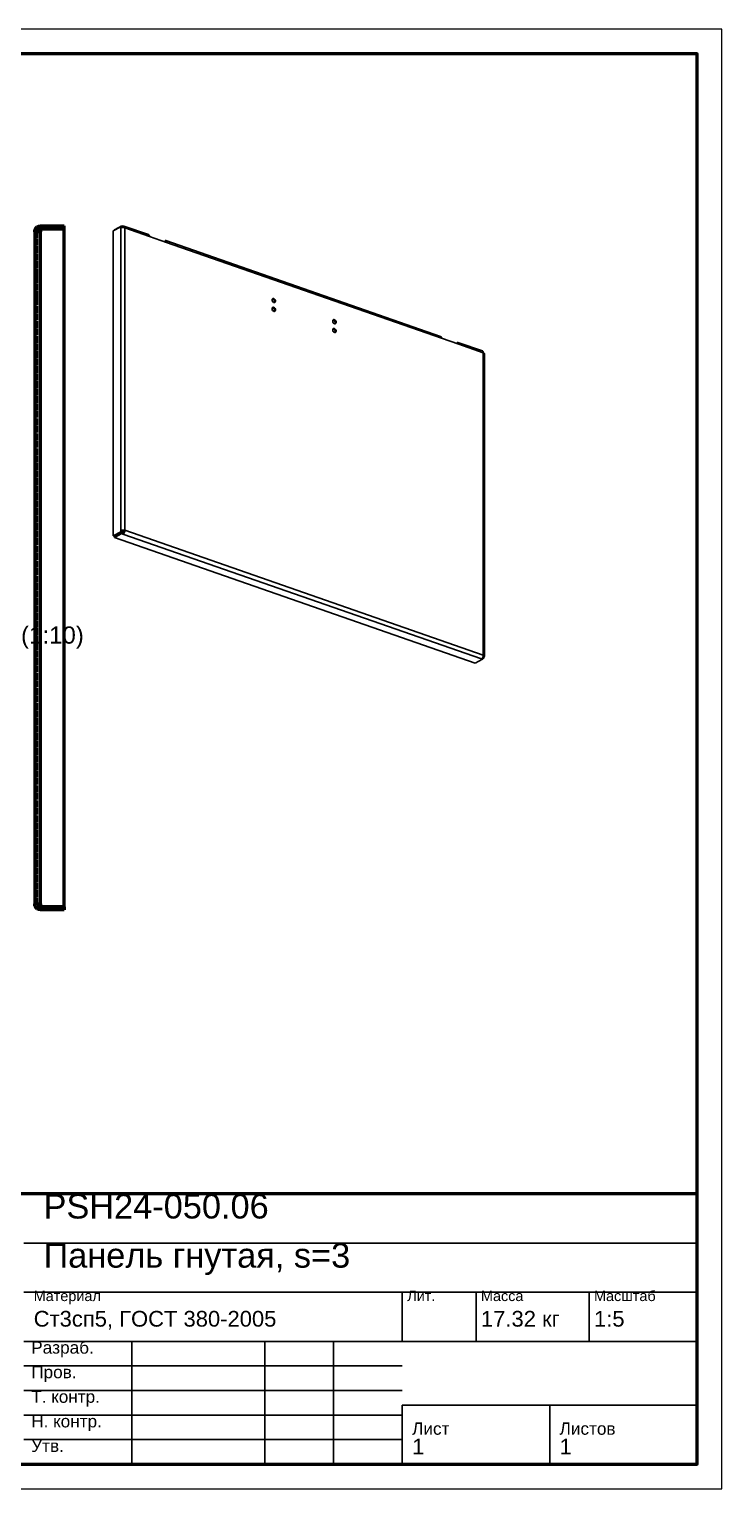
# Model space of a CAD drawing. Header units: millimetres. Extents: x 0 to 420, y 0 to 297.
# Drawn here: x 279.1 to 420, y 0 to 297 of the extents above; entities that cross this region are included whole.
import ezdxf
from ezdxf.enums import TextEntityAlignment as Align

# ---------------------------------------------------------------- set-up
doc = ezdxf.new("R2010")
doc.units = ezdxf.units.MM
doc.linetypes.add('DASHED', pattern=[1.524, 1.27, -0.254])
doc.styles.add('GOST', font='Arial')

msp = doc.modelspace()

# ---------------------------------------------------------------- linework, layer by layer
at = {"color": 1, "lineweight": 70}
for p, q in [((280.2, 255.8), (280.26, 256.17)), ((280.2, 255.8), (280.2, 119)), ((280.21, 255.8), (280.2, 255.8)), ((280.23, 255.8), (280.21, 255.8)), ((280.27, 255.8), (280.23, 255.8)), ((280.26, 256.17), (280.43, 256.51)), ((280.32, 255.8), (280.27, 255.8)), ((280.38, 255.8), (280.32, 255.8)), ((280.46, 255.8), (280.38, 255.8)), ((280.43, 256.51), (280.69, 256.77)), ((280.55, 255.8), (280.46, 255.8)), ((280.65, 255.8), (280.55, 255.8)), ((280.76, 255.8), (280.65, 255.8)), ((280.69, 256.77), (281.03, 256.94)), ((280.88, 255.8), (280.76, 255.8)), ((280.8, 255.8), (280.85, 256.03)), ((280.85, 256.03), (280.98, 256.22)), ((281, 255.8), (280.88, 255.8)), ((280.98, 256.22), (281.17, 256.35)), ((281.13, 255.8), (281, 255.8)), ((281.03, 256.94), (281.4, 257)), ((281.27, 255.8), (281.13, 255.8)), ((281.17, 256.35), (281.4, 256.4)), ((281.4, 255.8), (281.27, 255.8)), ((281.4, 257), (286.2, 257)), ((281.4, 256.4), (281.4, 257)), ((281.4, 256.4), (286.2, 256.4)), ((286.2, 256.33), (281.4, 256.33)), ((281.4, 256.33), (281.4, 255.8)), ((281.4, 119), (281.4, 255.8)), ((286.2, 256.4), (286.2, 257)), ((286.2, 118.47), (286.2, 256.33)), ((280.2, 119), (280.21, 119)), ((280.26, 118.63), (280.2, 119)), ((280.21, 119), (280.23, 119)), ((280.23, 119), (280.27, 119)), ((280.27, 119), (280.32, 119)), ((280.32, 119), (280.38, 119)), ((280.38, 119), (280.46, 119)), ((280.46, 119), (280.55, 119)), ((280.55, 119), (280.65, 119)), ((280.65, 119), (280.76, 119)), ((280.76, 119), (280.88, 119)), ((280.8, 119), (280.85, 118.77)), ((280.88, 119), (281, 119)), ((281, 119), (281.13, 119)), ((281.13, 119), (281.27, 119)), ((281.27, 119), (281.4, 119)), ((281.4, 119), (281.4, 118.47)), ((280.43, 118.29), (280.26, 118.63)), ((280.69, 118.03), (280.43, 118.29)), ((281.03, 117.86), (280.69, 118.03)), ((280.85, 118.77), (280.98, 118.58)), ((280.98, 118.58), (281.17, 118.45)), ((281.4, 117.8), (281.03, 117.86)), ((281.17, 118.45), (281.4, 118.4)), ((281.4, 118.47), (286.2, 118.47)), ((281.4, 118.4), (286.2, 118.4)), ((281.4, 118.4), (281.4, 117.8)), ((286.2, 117.8), (281.4, 117.8)), ((286.2, 118.4), (286.2, 117.8))]:
    msp.add_line(p, q, dxfattribs=at)
at = {"color": 5, "linetype": 'DASHED', "lineweight": 35}
for p, q in [((280.26, 256.17), (280.2, 255.8)), ((280.25, 256.13), (280.2, 255.8)), ((280.25, 256.13), (280.2, 255.8)), ((280.2, 255.8), (280.25, 256.13)), ((280.2, 255.8), (280.25, 256.13)), ((280.8, 255.8), (280.2, 255.8)), ((280.8, 255.8), (280.2, 255.8)), ((280.8, 255.8), (280.2, 255.8)), ((280.8, 255.8), (280.2, 255.8)), ((280.8, 255.8), (280.2, 255.8)), ((280.8, 255.8), (280.2, 255.8)), ((280.2, 255.8), (280.21, 255.8)), ((280.2, 119), (280.2, 255.8)), ((280.21, 255.8), (280.23, 255.8)), ((280.23, 255.8), (280.27, 255.8)), ((280.38, 256.44), (280.25, 256.13)), ((280.38, 256.44), (280.25, 256.13)), ((280.25, 256.13), (280.38, 256.44)), ((280.25, 256.13), (280.38, 256.44)), ((280.43, 256.51), (280.26, 256.17)), ((280.27, 255.8), (280.32, 255.8)), ((280.32, 255.8), (280.38, 255.8)), ((280.6, 256.7), (280.38, 256.44)), ((280.6, 256.7), (280.38, 256.44)), ((280.38, 256.44), (280.6, 256.7)), ((280.38, 256.44), (280.6, 256.7)), ((280.38, 255.8), (280.46, 255.8)), ((280.69, 256.77), (280.43, 256.51)), ((280.46, 255.8), (280.55, 255.8)), ((280.55, 255.8), (280.65, 255.8)), ((280.88, 256.88), (280.6, 256.7)), ((280.88, 256.88), (280.6, 256.7)), ((280.6, 256.7), (280.88, 256.88)), ((280.6, 256.7), (280.88, 256.88)), ((280.65, 255.8), (280.76, 255.8)), ((281.03, 256.94), (280.69, 256.77)), ((280.76, 255.8), (280.88, 255.8)), ((280.8, 255.8), (280.85, 256.04)), ((280.8, 255.8), (280.85, 256.04)), ((280.85, 256.04), (280.8, 255.8)), ((280.85, 256.04), (280.8, 255.8)), ((280.8, 255.8), (280.85, 256.03)), ((280.8, 255.8), (280.8, 255.8)), ((280.8, 255.8), (280.82, 255.8)), ((280.8, 119), (280.8, 255.8)), ((280.8, 255.8), (280.8, 255.8)), ((280.8, 255.8), (280.82, 255.8)), ((280.8, 255.8), (280.8, 119)), ((280.82, 255.8), (280.83, 255.8)), ((280.82, 255.8), (280.83, 255.8)), ((280.83, 255.8), (280.86, 255.8)), ((280.83, 255.8), (280.86, 255.8)), ((280.85, 256.04), (280.99, 256.24)), ((280.85, 256.04), (280.99, 256.24)), ((280.99, 256.24), (280.85, 256.04)), ((280.99, 256.24), (280.85, 256.04)), ((280.85, 256.03), (280.98, 256.22)), ((280.86, 255.8), (280.89, 255.8)), ((280.86, 255.8), (280.89, 255.8)), ((281.2, 256.98), (280.88, 256.88)), ((281.2, 256.98), (280.88, 256.88)), ((280.88, 256.88), (281.2, 256.98)), ((280.88, 256.88), (281.2, 256.98)), ((280.88, 255.8), (281, 255.8)), ((280.89, 255.8), (280.93, 255.8)), ((280.89, 255.8), (280.93, 255.8)), ((280.93, 255.8), (280.98, 255.8)), ((280.93, 255.8), (280.98, 255.8)), ((280.98, 256.22), (281.17, 256.35)), ((280.98, 255.8), (281.03, 255.8)), ((280.98, 255.8), (281.03, 255.8)), ((280.99, 256.24), (281.2, 256.37)), ((280.99, 256.24), (281.2, 256.37)), ((281.2, 256.37), (280.99, 256.24)), ((281.2, 256.37), (280.99, 256.24)), ((281, 255.8), (281.13, 255.8)), ((281.4, 257), (281.03, 256.94)), ((281.03, 255.8), (281.08, 255.8)), ((281.03, 255.8), (281.08, 255.8)), ((281.08, 255.8), (281.14, 255.8)), ((281.08, 255.8), (281.14, 255.8)), ((281.13, 255.8), (281.27, 255.8)), ((281.14, 255.8), (281.2, 255.8)), ((281.14, 255.8), (281.2, 255.8)), ((281.17, 256.35), (281.4, 256.4)), ((281.2, 256.98), (281.21, 256.99)), ((281.21, 256.99), (281.2, 256.98)), ((281.2, 256.98), (281.21, 256.99)), ((281.21, 256.99), (281.2, 256.98)), ((281.2, 256.37), (281.2, 256.98)), ((281.2, 256.98), (281.2, 256.37)), ((281.2, 256.37), (281.2, 256.98)), ((281.2, 256.98), (281.2, 256.37)), ((281.21, 256.37), (281.2, 256.37)), ((281.2, 256.37), (281.21, 256.37)), ((281.21, 256.37), (281.2, 256.37)), ((281.2, 256.37), (281.21, 256.37)), ((281.2, 255.8), (281.27, 255.8)), ((281.2, 255.8), (281.27, 255.8)), ((281.21, 256.99), (281.23, 256.99)), ((281.23, 256.99), (281.21, 256.99)), ((281.21, 256.99), (281.23, 256.99)), ((281.23, 256.99), (281.21, 256.99)), ((281.23, 256.37), (281.21, 256.37)), ((281.21, 256.37), (281.23, 256.37)), ((281.23, 256.37), (281.21, 256.37)), ((281.21, 256.37), (281.23, 256.37)), ((281.23, 256.99), (281.24, 256.99)), ((281.24, 256.99), (281.23, 256.99)), ((281.23, 256.99), (281.24, 256.99)), ((281.24, 256.99), (281.23, 256.99)), ((281.24, 256.38), (281.23, 256.37)), ((281.23, 256.37), (281.24, 256.38)), ((281.24, 256.38), (281.23, 256.37)), ((281.23, 256.37), (281.24, 256.38)), ((281.24, 256.99), (281.26, 256.99)), ((281.26, 256.99), (281.24, 256.99)), ((281.24, 256.99), (281.26, 256.99)), ((281.26, 256.99), (281.24, 256.99)), ((281.26, 256.38), (281.24, 256.38)), ((281.24, 256.38), (281.26, 256.38)), ((281.26, 256.38), (281.24, 256.38)), ((281.24, 256.38), (281.26, 256.38)), ((281.26, 256.99), (281.27, 256.99)), ((281.27, 256.99), (281.26, 256.99)), ((281.26, 256.99), (281.27, 256.99)), ((281.27, 256.99), (281.26, 256.99)), ((281.27, 256.39), (281.26, 256.38)), ((281.26, 256.38), (281.27, 256.39)), ((281.27, 256.39), (281.26, 256.38)), ((281.26, 256.38), (281.27, 256.39)), ((281.27, 256.99), (281.29, 256.99)), ((281.29, 256.99), (281.27, 256.99)), ((281.27, 256.99), (281.29, 256.99)), ((281.29, 256.99), (281.27, 256.99)), ((281.28, 256.39), (281.27, 256.39)), ((281.27, 256.39), (281.28, 256.39)), ((281.28, 256.39), (281.27, 256.39)), ((281.27, 256.39), (281.28, 256.39)), ((281.27, 255.8), (281.33, 255.8)), ((281.27, 255.8), (281.4, 255.8)), ((281.27, 255.8), (281.33, 255.8)), ((281.3, 256.39), (281.28, 256.39)), ((281.28, 256.39), (281.3, 256.39)), ((281.3, 256.39), (281.28, 256.39)), ((281.28, 256.39), (281.3, 256.39)), ((281.29, 256.99), (281.3, 257)), ((281.3, 257), (281.29, 256.99)), ((281.29, 256.99), (281.3, 257)), ((281.3, 257), (281.29, 256.99)), ((281.3, 257), (281.31, 257)), ((281.31, 257), (281.3, 257)), ((281.3, 257), (281.31, 257)), ((281.31, 257), (281.3, 257)), ((281.31, 256.39), (281.3, 256.39)), ((281.3, 256.39), (281.31, 256.39)), ((281.31, 256.39), (281.3, 256.39)), ((281.3, 256.39), (281.31, 256.39)), ((281.31, 257), (281.33, 257)), ((281.33, 257), (281.31, 257)), ((281.31, 257), (281.33, 257)), ((281.33, 257), (281.31, 257)), ((281.33, 256.4), (281.31, 256.39)), ((281.31, 256.39), (281.33, 256.4)), ((281.33, 256.4), (281.31, 256.39)), ((281.31, 256.39), (281.33, 256.4)), ((281.33, 257), (281.34, 257)), ((281.34, 257), (281.33, 257)), ((281.33, 257), (281.34, 257)), ((281.34, 257), (281.33, 257)), ((281.34, 256.4), (281.33, 256.4)), ((281.33, 256.4), (281.34, 256.4)), ((281.34, 256.4), (281.33, 256.4)), ((281.33, 256.4), (281.34, 256.4)), ((281.33, 255.8), (281.4, 255.8)), ((281.33, 255.8), (281.4, 255.8)), ((281.34, 257), (281.36, 257)), ((281.36, 257), (281.34, 257)), ((281.34, 257), (281.36, 257)), ((281.36, 257), (281.34, 257)), ((281.36, 256.4), (281.34, 256.4)), ((281.34, 256.4), (281.36, 256.4)), ((281.36, 256.4), (281.34, 256.4)), ((281.34, 256.4), (281.36, 256.4)), ((281.36, 257), (281.37, 257)), ((281.37, 257), (281.36, 257)), ((281.36, 257), (281.37, 257)), ((281.37, 257), (281.36, 257)), ((281.37, 256.4), (281.36, 256.4)), ((281.36, 256.4), (281.37, 256.4)), ((281.37, 256.4), (281.36, 256.4)), ((281.36, 256.4), (281.37, 256.4)), ((281.37, 257), (281.39, 257)), ((281.39, 257), (281.37, 257)), ((281.37, 257), (281.39, 257)), ((281.39, 257), (281.37, 257)), ((281.39, 256.4), (281.37, 256.4)), ((281.37, 256.4), (281.39, 256.4)), ((281.39, 256.4), (281.37, 256.4)), ((281.37, 256.4), (281.39, 256.4)), ((281.39, 257), (281.4, 257)), ((281.4, 257), (281.39, 257)), ((281.39, 257), (281.4, 257)), ((281.4, 257), (281.39, 257)), ((281.4, 256.4), (281.39, 256.4)), ((281.39, 256.4), (281.4, 256.4)), ((281.4, 256.4), (281.39, 256.4)), ((281.39, 256.4), (281.4, 256.4)), ((281.4, 257), (286.2, 257)), ((286.2, 257), (281.4, 257)), ((286.2, 257), (281.4, 257)), ((281.4, 257), (286.2, 257)), ((286.2, 257), (281.4, 257)), ((281.4, 256.4), (281.4, 257)), ((281.4, 256.4), (281.4, 257)), ((281.4, 256.4), (281.4, 257)), ((286.2, 256.4), (281.4, 256.4)), ((281.4, 256.4), (286.2, 256.4)), ((286.2, 256.4), (281.4, 256.4)), ((281.4, 256.4), (286.2, 256.4)), ((281.4, 256.4), (286.2, 256.4)), ((281.4, 256.33), (286.2, 256.33)), ((281.4, 255.8), (281.4, 256.33)), ((281.4, 255.8), (281.4, 256.33)), ((281.4, 256.33), (286.2, 256.33)), ((281.4, 255.8), (281.4, 256.33)), ((281.4, 256.33), (286.2, 256.33)), ((286.2, 257), (286.2, 256.4)), ((286.2, 256.4), (286.2, 257)), ((286.2, 257), (286.2, 256.4)), ((286.2, 256.4), (286.2, 257)), ((286.2, 256.4), (286.2, 257)), ((286.2, 118.47), (286.2, 256.33)), ((286.2, 256.33), (286.2, 118.47)), ((286.2, 256.33), (286.2, 118.47)), ((280.2, 247.28), (280.2, 247.3)), ((280.2, 247.3), (280.2, 247.29)), ((280.2, 247.28), (280.2, 247.3)), ((280.2, 247.3), (280.2, 247.29)), ((280.2, 247.29), (280.2, 247.28)), ((280.2, 247.29), (280.2, 247.28)), ((280.2, 247.21), (280.2, 247.28)), ((280.2, 247.28), (280.2, 247.25)), ((280.2, 247.21), (280.2, 247.28)), ((280.2, 247.28), (280.2, 247.25)), ((280.2, 247.25), (280.2, 247.21)), ((280.2, 247.25), (280.2, 247.21)), ((280.2, 247.1), (280.2, 247.21)), ((280.2, 247.21), (280.2, 247.16)), ((280.2, 247.1), (280.2, 247.21)), ((280.2, 247.21), (280.2, 247.16)), ((280.2, 247.16), (280.2, 247.1)), ((280.2, 247.16), (280.2, 247.1)), ((280.2, 246.96), (280.2, 247.1)), ((280.2, 247.1), (280.2, 247.04)), ((280.2, 246.96), (280.2, 247.1)), ((280.2, 247.1), (280.2, 247.04)), ((280.2, 247.04), (280.2, 246.96)), ((280.2, 247.04), (280.2, 246.96)), ((280.2, 246.79), (280.2, 246.96)), ((280.2, 246.96), (280.2, 246.88)), ((280.2, 246.79), (280.2, 246.96)), ((280.2, 246.96), (280.2, 246.88)), ((280.2, 246.88), (280.2, 246.79)), ((280.2, 246.88), (280.2, 246.79)), ((280.2, 246.6), (280.2, 246.79)), ((280.2, 246.79), (280.2, 246.7)), ((280.2, 246.6), (280.2, 246.79)), ((280.2, 246.79), (280.2, 246.7)), ((280.2, 246.7), (280.2, 246.6)), ((280.2, 246.7), (280.2, 246.6)), ((280.2, 246.4), (280.2, 246.6)), ((280.2, 246.6), (280.2, 246.5)), ((280.2, 246.4), (280.2, 246.6)), ((280.2, 246.6), (280.2, 246.5)), ((280.8, 247.29), (280.8, 247.3)), ((280.8, 247.3), (280.8, 247.28)), ((280.8, 247.29), (280.8, 247.3)), ((280.8, 247.3), (280.8, 247.28)), ((280.8, 247.28), (280.8, 247.29)), ((280.8, 247.28), (280.8, 247.29)), ((280.8, 247.25), (280.8, 247.28)), ((280.8, 247.28), (280.8, 247.21)), ((280.8, 247.25), (280.8, 247.28)), ((280.8, 247.28), (280.8, 247.21)), ((280.8, 247.21), (280.8, 247.25)), ((280.8, 247.21), (280.8, 247.25)), ((280.8, 247.16), (280.8, 247.21)), ((280.8, 247.21), (280.8, 247.1)), ((280.8, 247.16), (280.8, 247.21)), ((280.8, 247.21), (280.8, 247.1)), ((280.8, 247.1), (280.8, 247.16)), ((280.8, 247.1), (280.8, 247.16)), ((280.8, 247.04), (280.8, 247.1)), ((280.8, 247.1), (280.8, 246.96)), ((280.8, 247.04), (280.8, 247.1)), ((280.8, 247.1), (280.8, 246.96)), ((280.8, 246.96), (280.8, 247.04)), ((280.8, 246.96), (280.8, 247.04)), ((280.8, 246.88), (280.8, 246.96)), ((280.8, 246.96), (280.8, 246.79)), ((280.8, 246.88), (280.8, 246.96)), ((280.8, 246.96), (280.8, 246.79)), ((280.8, 246.79), (280.8, 246.88)), ((280.8, 246.79), (280.8, 246.88)), ((280.8, 246.7), (280.8, 246.79)), ((280.8, 246.79), (280.8, 246.6)), ((280.8, 246.7), (280.8, 246.79)), ((280.8, 246.79), (280.8, 246.6)), ((280.8, 246.6), (280.8, 246.7)), ((280.8, 246.6), (280.8, 246.7)), ((280.8, 246.5), (280.8, 246.6)), ((280.8, 246.6), (280.8, 246.4)), ((280.8, 246.5), (280.8, 246.6)), ((280.8, 246.6), (280.8, 246.4)), ((280.2, 246.5), (280.2, 246.4)), ((280.2, 246.5), (280.2, 246.4)), ((280.2, 246.4), (280.2, 246.3)), ((280.2, 246.2), (280.2, 246.4)), ((280.2, 246.4), (280.2, 246.3)), ((280.2, 246.2), (280.2, 246.4)), ((280.2, 246.3), (280.2, 246.2)), ((280.2, 246.3), (280.2, 246.2)), ((280.2, 246.2), (280.2, 246.1)), ((280.2, 246.01), (280.2, 246.2)), ((280.2, 246.2), (280.2, 246.1)), ((280.2, 246.01), (280.2, 246.2)), ((280.2, 246.1), (280.2, 246.01)), ((280.2, 246.1), (280.2, 246.01)), ((280.2, 246.01), (280.2, 245.92)), ((280.2, 245.84), (280.2, 246.01)), ((280.2, 246.01), (280.2, 245.92)), ((280.2, 245.84), (280.2, 246.01)), ((280.2, 245.92), (280.2, 245.84)), ((280.2, 245.92), (280.2, 245.84)), ((280.2, 245.84), (280.2, 245.76)), ((280.2, 245.7), (280.2, 245.84)), ((280.2, 245.84), (280.2, 245.76)), ((280.2, 245.7), (280.2, 245.84)), ((280.2, 245.76), (280.2, 245.7)), ((280.2, 245.76), (280.2, 245.7)), ((280.2, 245.7), (280.2, 245.64)), ((280.2, 245.59), (280.2, 245.7)), ((280.2, 245.7), (280.2, 245.64)), ((280.2, 245.59), (280.2, 245.7)), ((280.2, 245.64), (280.2, 245.59)), ((280.2, 245.64), (280.2, 245.59)), ((280.2, 245.59), (280.2, 245.55)), ((280.2, 245.52), (280.2, 245.59)), ((280.2, 245.59), (280.2, 245.55)), ((280.2, 245.52), (280.2, 245.59)), ((280.2, 245.55), (280.2, 245.52)), ((280.2, 245.55), (280.2, 245.52)), ((280.2, 245.52), (280.2, 245.51)), ((280.2, 245.5), (280.2, 245.52)), ((280.2, 245.52), (280.2, 245.51)), ((280.2, 245.5), (280.2, 245.52)), ((280.2, 245.51), (280.2, 245.5)), ((280.2, 245.51), (280.2, 245.5)), ((280.8, 246.4), (280.8, 246.5)), ((280.8, 246.4), (280.8, 246.5)), ((280.8, 246.4), (280.8, 246.2)), ((280.8, 246.3), (280.8, 246.4)), ((280.8, 246.4), (280.8, 246.2)), ((280.8, 246.3), (280.8, 246.4)), ((280.8, 246.2), (280.8, 246.3)), ((280.8, 246.2), (280.8, 246.3)), ((280.8, 246.2), (280.8, 246.01)), ((280.8, 246.1), (280.8, 246.2)), ((280.8, 246.2), (280.8, 246.01)), ((280.8, 246.1), (280.8, 246.2)), ((280.8, 246.01), (280.8, 246.1)), ((280.8, 246.01), (280.8, 246.1)), ((280.8, 246.01), (280.8, 245.84)), ((280.8, 245.92), (280.8, 246.01)), ((280.8, 246.01), (280.8, 245.84)), ((280.8, 245.92), (280.8, 246.01)), ((280.8, 245.84), (280.8, 245.92)), ((280.8, 245.84), (280.8, 245.92)), ((280.8, 245.84), (280.8, 245.7)), ((280.8, 245.76), (280.8, 245.84)), ((280.8, 245.84), (280.8, 245.7)), ((280.8, 245.76), (280.8, 245.84)), ((280.8, 245.7), (280.8, 245.76)), ((280.8, 245.7), (280.8, 245.76)), ((280.8, 245.7), (280.8, 245.59)), ((280.8, 245.64), (280.8, 245.7)), ((280.8, 245.7), (280.8, 245.59)), ((280.8, 245.64), (280.8, 245.7)), ((280.8, 245.59), (280.8, 245.64)), ((280.8, 245.59), (280.8, 245.64)), ((280.8, 245.59), (280.8, 245.52)), ((280.8, 245.55), (280.8, 245.59)), ((280.8, 245.59), (280.8, 245.52)), ((280.8, 245.55), (280.8, 245.59)), ((280.8, 245.52), (280.8, 245.55)), ((280.8, 245.52), (280.8, 245.55)), ((280.8, 245.52), (280.8, 245.5)), ((280.8, 245.51), (280.8, 245.52)), ((280.8, 245.52), (280.8, 245.5)), ((280.8, 245.51), (280.8, 245.52)), ((280.8, 245.5), (280.8, 245.51)), ((280.8, 245.5), (280.8, 245.51)), ((280.2, 243.28), (280.2, 243.3)), ((280.2, 243.3), (280.2, 243.29)), ((280.2, 243.28), (280.2, 243.3)), ((280.2, 243.3), (280.2, 243.29)), ((280.2, 243.29), (280.2, 243.28)), ((280.2, 243.29), (280.2, 243.28)), ((280.2, 243.21), (280.2, 243.28)), ((280.2, 243.28), (280.2, 243.25)), ((280.2, 243.21), (280.2, 243.28)), ((280.2, 243.28), (280.2, 243.25)), ((280.2, 243.25), (280.2, 243.21)), ((280.2, 243.25), (280.2, 243.21)), ((280.2, 243.1), (280.2, 243.21)), ((280.2, 243.21), (280.2, 243.16)), ((280.2, 243.1), (280.2, 243.21)), ((280.2, 243.21), (280.2, 243.16)), ((280.2, 243.16), (280.2, 243.1)), ((280.2, 243.16), (280.2, 243.1)), ((280.2, 242.96), (280.2, 243.1)), ((280.2, 243.1), (280.2, 243.04)), ((280.2, 242.96), (280.2, 243.1)), ((280.2, 243.1), (280.2, 243.04)), ((280.2, 243.04), (280.2, 242.96)), ((280.2, 243.04), (280.2, 242.96)), ((280.2, 242.79), (280.2, 242.96)), ((280.2, 242.96), (280.2, 242.88)), ((280.2, 242.79), (280.2, 242.96)), ((280.2, 242.96), (280.2, 242.88)), ((280.2, 242.88), (280.2, 242.79)), ((280.2, 242.88), (280.2, 242.79)), ((280.2, 242.6), (280.2, 242.79)), ((280.2, 242.79), (280.2, 242.7)), ((280.2, 242.6), (280.2, 242.79)), ((280.2, 242.79), (280.2, 242.7)), ((280.2, 242.7), (280.2, 242.6)), ((280.2, 242.7), (280.2, 242.6)), ((280.2, 242.4), (280.2, 242.6)), ((280.2, 242.6), (280.2, 242.5)), ((280.2, 242.4), (280.2, 242.6)), ((280.2, 242.6), (280.2, 242.5)), ((280.2, 242.5), (280.2, 242.4)), ((280.2, 242.5), (280.2, 242.4)), ((280.2, 242.4), (280.2, 242.3)), ((280.2, 242.2), (280.2, 242.4)), ((280.2, 242.4), (280.2, 242.3)), ((280.2, 242.2), (280.2, 242.4)), ((280.2, 242.3), (280.2, 242.2)), ((280.2, 242.3), (280.2, 242.2)), ((280.2, 242.2), (280.2, 242.1)), ((280.2, 242.01), (280.2, 242.2)), ((280.2, 242.2), (280.2, 242.1)), ((280.2, 242.01), (280.2, 242.2)), ((280.2, 242.1), (280.2, 242.01)), ((280.2, 242.1), (280.2, 242.01)), ((280.2, 242.01), (280.2, 241.92)), ((280.2, 241.84), (280.2, 242.01)), ((280.2, 242.01), (280.2, 241.92)), ((280.2, 241.84), (280.2, 242.01)), ((280.2, 241.92), (280.2, 241.84)), ((280.2, 241.92), (280.2, 241.84)), ((280.2, 241.84), (280.2, 241.76)), ((280.2, 241.7), (280.2, 241.84)), ((280.2, 241.84), (280.2, 241.76)), ((280.2, 241.7), (280.2, 241.84)), ((280.2, 241.76), (280.2, 241.7)), ((280.2, 241.76), (280.2, 241.7)), ((280.2, 241.7), (280.2, 241.64)), ((280.2, 241.59), (280.2, 241.7)), ((280.2, 241.7), (280.2, 241.64)), ((280.2, 241.59), (280.2, 241.7)), ((280.2, 241.64), (280.2, 241.59)), ((280.2, 241.64), (280.2, 241.59)), ((280.2, 241.59), (280.2, 241.55)), ((280.2, 241.52), (280.2, 241.59)), ((280.2, 241.59), (280.2, 241.55)), ((280.2, 241.52), (280.2, 241.59)), ((280.2, 241.55), (280.2, 241.52)), ((280.2, 241.55), (280.2, 241.52)), ((280.2, 241.52), (280.2, 241.51)), ((280.2, 241.5), (280.2, 241.52)), ((280.2, 241.52), (280.2, 241.51)), ((280.2, 241.5), (280.2, 241.52)), ((280.2, 241.51), (280.2, 241.5)), ((280.2, 241.51), (280.2, 241.5)), ((280.8, 243.29), (280.8, 243.3)), ((280.8, 243.3), (280.8, 243.28)), ((280.8, 243.29), (280.8, 243.3)), ((280.8, 243.3), (280.8, 243.28)), ((280.8, 243.28), (280.8, 243.29)), ((280.8, 243.28), (280.8, 243.29)), ((280.8, 243.25), (280.8, 243.28)), ((280.8, 243.28), (280.8, 243.21)), ((280.8, 243.25), (280.8, 243.28)), ((280.8, 243.28), (280.8, 243.21)), ((280.8, 243.21), (280.8, 243.25)), ((280.8, 243.21), (280.8, 243.25)), ((280.8, 243.16), (280.8, 243.21)), ((280.8, 243.21), (280.8, 243.1)), ((280.8, 243.16), (280.8, 243.21)), ((280.8, 243.21), (280.8, 243.1)), ((280.8, 243.1), (280.8, 243.16)), ((280.8, 243.1), (280.8, 243.16)), ((280.8, 243.04), (280.8, 243.1)), ((280.8, 243.1), (280.8, 242.96)), ((280.8, 243.04), (280.8, 243.1)), ((280.8, 243.1), (280.8, 242.96)), ((280.8, 242.96), (280.8, 243.04)), ((280.8, 242.96), (280.8, 243.04)), ((280.8, 242.88), (280.8, 242.96)), ((280.8, 242.96), (280.8, 242.79)), ((280.8, 242.88), (280.8, 242.96)), ((280.8, 242.96), (280.8, 242.79)), ((280.8, 242.79), (280.8, 242.88)), ((280.8, 242.79), (280.8, 242.88)), ((280.8, 242.7), (280.8, 242.79)), ((280.8, 242.79), (280.8, 242.6)), ((280.8, 242.7), (280.8, 242.79)), ((280.8, 242.79), (280.8, 242.6)), ((280.8, 242.6), (280.8, 242.7)), ((280.8, 242.6), (280.8, 242.7)), ((280.8, 242.5), (280.8, 242.6)), ((280.8, 242.6), (280.8, 242.4)), ((280.8, 242.5), (280.8, 242.6)), ((280.8, 242.6), (280.8, 242.4)), ((280.8, 242.4), (280.8, 242.5)), ((280.8, 242.4), (280.8, 242.5)), ((280.8, 242.4), (280.8, 242.2)), ((280.8, 242.3), (280.8, 242.4)), ((280.8, 242.4), (280.8, 242.2)), ((280.8, 242.3), (280.8, 242.4)), ((280.8, 242.2), (280.8, 242.3)), ((280.8, 242.2), (280.8, 242.3)), ((280.8, 242.2), (280.8, 242.01)), ((280.8, 242.1), (280.8, 242.2)), ((280.8, 242.2), (280.8, 242.01)), ((280.8, 242.1), (280.8, 242.2)), ((280.8, 242.01), (280.8, 242.1)), ((280.8, 242.01), (280.8, 242.1)), ((280.8, 242.01), (280.8, 241.84)), ((280.8, 241.92), (280.8, 242.01)), ((280.8, 242.01), (280.8, 241.84)), ((280.8, 241.92), (280.8, 242.01)), ((280.8, 241.84), (280.8, 241.92)), ((280.8, 241.84), (280.8, 241.92)), ((280.8, 241.84), (280.8, 241.7)), ((280.8, 241.76), (280.8, 241.84)), ((280.8, 241.84), (280.8, 241.7)), ((280.8, 241.76), (280.8, 241.84)), ((280.8, 241.7), (280.8, 241.76)), ((280.8, 241.7), (280.8, 241.76)), ((280.8, 241.7), (280.8, 241.59)), ((280.8, 241.64), (280.8, 241.7)), ((280.8, 241.7), (280.8, 241.59)), ((280.8, 241.64), (280.8, 241.7)), ((280.8, 241.59), (280.8, 241.64)), ((280.8, 241.59), (280.8, 241.64)), ((280.8, 241.59), (280.8, 241.52)), ((280.8, 241.55), (280.8, 241.59)), ((280.8, 241.59), (280.8, 241.52)), ((280.8, 241.55), (280.8, 241.59)), ((280.8, 241.52), (280.8, 241.55)), ((280.8, 241.52), (280.8, 241.55)), ((280.8, 241.52), (280.8, 241.5)), ((280.8, 241.51), (280.8, 241.52)), ((280.8, 241.52), (280.8, 241.5)), ((280.8, 241.51), (280.8, 241.52)), ((280.8, 241.5), (280.8, 241.51)), ((280.8, 241.5), (280.8, 241.51)), ((280.8, 119), (280.2, 119)), ((280.2, 119), (280.26, 118.63)), ((280.8, 119), (280.2, 119)), ((280.21, 119), (280.2, 119)), ((280.23, 119), (280.21, 119)), ((280.27, 119), (280.23, 119)), ((280.32, 119), (280.27, 119)), ((280.38, 119), (280.32, 119)), ((280.46, 119), (280.38, 119)), ((280.55, 119), (280.46, 119)), ((280.65, 119), (280.55, 119)), ((280.76, 119), (280.65, 119)), ((280.88, 119), (280.76, 119)), ((280.8, 119), (280.8, 119)), ((280.8, 119), (280.82, 119)), ((280.8, 119), (280.85, 118.77)), ((280.8, 119), (280.8, 119)), ((280.8, 119), (280.82, 119)), ((280.82, 119), (280.83, 119)), ((280.82, 119), (280.83, 119)), ((280.83, 119), (280.86, 119)), ((280.83, 119), (280.86, 119)), ((280.86, 119), (280.89, 119)), ((280.86, 119), (280.89, 119)), ((281, 119), (280.88, 119)), ((280.89, 119), (280.93, 119)), ((280.89, 119), (280.93, 119)), ((280.93, 119), (280.98, 119)), ((280.93, 119), (280.98, 119)), ((280.98, 119), (281.03, 119)), ((280.98, 119), (281.03, 119)), ((281.13, 119), (281, 119)), ((281.03, 119), (281.08, 119)), ((281.03, 119), (281.08, 119)), ((281.08, 119), (281.14, 119)), ((281.08, 119), (281.14, 119)), ((281.27, 119), (281.13, 119)), ((281.14, 119), (281.2, 119)), ((281.14, 119), (281.2, 119)), ((281.2, 119), (281.27, 119)), ((281.2, 119), (281.27, 119)), ((281.27, 119), (281.33, 119)), ((281.4, 119), (281.27, 119)), ((281.27, 119), (281.33, 119)), ((281.33, 119), (281.4, 119)), ((281.33, 119), (281.4, 119)), ((281.4, 119), (281.4, 118.47)), ((281.4, 119), (281.4, 118.47)), ((281.4, 118.47), (281.4, 119)), ((280.26, 118.63), (280.43, 118.29)), ((280.43, 118.29), (280.69, 118.03)), ((280.69, 118.03), (281.03, 117.86)), ((280.85, 118.77), (280.98, 118.58)), ((280.98, 118.58), (281.17, 118.45)), ((281.03, 117.86), (281.4, 117.8)), ((281.17, 118.45), (281.4, 118.4)), ((281.4, 118.47), (286.2, 118.47)), ((281.4, 118.47), (286.2, 118.47)), ((286.2, 118.47), (281.4, 118.47)), ((281.4, 118.4), (286.2, 118.4)), ((281.4, 118.4), (281.4, 117.8)), ((281.4, 118.4), (281.4, 117.8)), ((281.4, 118.4), (281.4, 117.8)), ((281.4, 117.8), (286.2, 117.8)), ((286.2, 118.4), (286.2, 117.8))]:
    msp.add_line(p, q, dxfattribs=at)
at = {"color": 1, "lineweight": 35}
for p, q in [((297.7, 256.79), (296.2, 255.97)), ((296.2, 255.97), (296.2, 193.93)), ((296.46, 256.18), (297.96, 257)), ((296.46, 256.12), (296.46, 256.18)), ((297.7, 256.55), (297.7, 256.79)), ((297.93, 256.71), (297.7, 256.79)), ((297.88, 256.62), (297.7, 256.55)), ((297.7, 256.55), (297.7, 194.99)), ((298.1, 256.65), (297.88, 256.62)), ((297.96, 256.73), (297.93, 256.71)), ((297.93, 256.63), (297.93, 256.71)), ((297.96, 257), (298.17, 256.93)), ((297.96, 256.73), (297.96, 257)), ((298.17, 256.66), (297.96, 256.73)), ((298.33, 256.64), (298.1, 256.65)), ((298.17, 256.93), (298.27, 256.96)), ((298.17, 256.66), (298.17, 256.93)), ((298.22, 256.68), (298.17, 256.66)), ((298.17, 256.66), (298.19, 256.65)), ((298.27, 256.67), (298.22, 256.68)), ((298.27, 256.96), (298.37, 256.95)), ((298.31, 256.64), (298.27, 256.67)), ((298.54, 256.59), (298.33, 256.64)), ((298.37, 256.95), (298.44, 256.91)), ((298.37, 256.95), (303.36, 255.21)), ((298.44, 256.91), (298.5, 256.83)), ((298.5, 256.83), (298.53, 256.72)), ((298.53, 256.72), (298.54, 256.59)), ((298.54, 256.59), (303.54, 254.85)), ((298.54, 195.03), (298.54, 256.59)), ((303.36, 255.21), (303.44, 255.17)), ((303.44, 255.17), (303.49, 255.09)), ((303.49, 255.09), (303.53, 254.98)), ((303.53, 254.98), (303.54, 254.85)), ((303.54, 254.85), (307.05, 253.62)), ((306.81, 254), (306.74, 253.99)), ((306.74, 253.99), (306.74, 253.73)), ((306.88, 253.99), (306.81, 254)), ((306.95, 253.94), (306.88, 253.99)), ((306.88, 253.99), (362.79, 234.5)), ((307.01, 253.86), (306.95, 253.94)), ((307.04, 253.75), (307.01, 253.86)), ((307.05, 253.62), (307.04, 253.75)), ((307.05, 253.62), (362.96, 234.13)), ((328.5, 242.01), (328.49, 241.92)), ((328.49, 241.92), (328.5, 241.81)), ((328.52, 242.09), (328.5, 242.01)), ((328.5, 241.81), (328.54, 241.69)), ((328.57, 242.15), (328.52, 242.09)), ((328.54, 242.12), (328.65, 242.1)), ((328.54, 241.69), (328.6, 241.58)), ((328.63, 242.2), (328.57, 242.15)), ((328.6, 241.58), (328.69, 241.49)), ((328.68, 242.22), (328.63, 242.2)), ((328.65, 242.1), (328.76, 242.05)), ((328.75, 242.22), (328.68, 242.22)), ((328.69, 241.49), (328.78, 241.42)), ((328.88, 242.19), (328.75, 242.22)), ((328.76, 242.05), (328.85, 241.96)), ((328.78, 241.42), (328.88, 241.38)), ((328.85, 241.96), (328.93, 241.85)), ((329.01, 242.09), (328.88, 242.19)), ((328.88, 241.38), (328.97, 241.38)), ((328.93, 241.85), (328.98, 241.72)), ((328.99, 241.48), (328.95, 241.38)), ((328.97, 241.38), (329.06, 241.4)), ((328.98, 241.72), (329, 241.59)), ((329, 241.59), (328.99, 241.48)), ((329.12, 241.95), (329.01, 242.09)), ((329.06, 241.4), (329.11, 241.44)), ((329.11, 241.44), (329.15, 241.49)), ((329.18, 241.79), (329.12, 241.95)), ((329.15, 241.49), (329.19, 241.63)), ((329.19, 241.63), (329.18, 241.79)), ((328.5, 240.21), (328.49, 240.12)), ((328.49, 240.12), (328.5, 240.01)), ((328.52, 240.29), (328.5, 240.21)), ((328.5, 240.01), (328.54, 239.89)), ((328.57, 240.35), (328.52, 240.29)), ((328.54, 240.32), (328.65, 240.3)), ((328.54, 239.89), (328.6, 239.78)), ((328.63, 240.39), (328.57, 240.35)), ((328.6, 239.78), (328.69, 239.69)), ((328.68, 240.42), (328.63, 240.39)), ((328.65, 240.3), (328.76, 240.25)), ((328.75, 240.42), (328.68, 240.42)), ((328.69, 239.69), (328.78, 239.62)), ((328.88, 240.39), (328.75, 240.42)), ((328.76, 240.25), (328.85, 240.16)), ((328.78, 239.62), (328.88, 239.58)), ((328.85, 240.16), (328.93, 240.05)), ((329.01, 240.29), (328.88, 240.39)), ((328.88, 239.58), (328.97, 239.58)), ((328.93, 240.05), (328.98, 239.92)), ((328.99, 239.67), (328.95, 239.58)), ((328.97, 239.58), (329.06, 239.6)), ((328.98, 239.92), (329, 239.79)), ((329, 239.79), (328.99, 239.67)), ((329.12, 240.15), (329.01, 240.29)), ((329.06, 239.6), (329.11, 239.64)), ((329.11, 239.64), (329.15, 239.69)), ((329.18, 239.99), (329.12, 240.15)), ((329.15, 239.69), (329.19, 239.83)), ((329.19, 239.83), (329.18, 239.99)), ((340.84, 237.71), (340.83, 237.62)), ((340.83, 237.62), (340.84, 237.51)), ((340.86, 237.79), (340.84, 237.71)), ((340.91, 237.85), (340.86, 237.79)), ((340.88, 237.82), (340.99, 237.8)), ((340.96, 237.89), (340.91, 237.85)), ((341.02, 237.92), (340.96, 237.89)), ((340.99, 237.8), (341.09, 237.75)), ((341.09, 237.92), (341.02, 237.92)), ((341.22, 237.89), (341.09, 237.92)), ((341.09, 237.75), (341.19, 237.66)), ((341.19, 237.66), (341.27, 237.55)), ((341.35, 237.79), (341.22, 237.89)), ((341.46, 237.65), (341.35, 237.79)), ((341.52, 237.49), (341.46, 237.65)), ((340.84, 235.91), (340.83, 235.82)), ((340.83, 235.82), (340.84, 235.71)), ((340.84, 237.51), (340.88, 237.39)), ((340.86, 235.99), (340.84, 235.91)), ((340.84, 235.71), (340.88, 235.59)), ((340.91, 236.05), (340.86, 235.99)), ((340.88, 237.39), (340.94, 237.28)), ((340.88, 236.02), (340.99, 236)), ((340.88, 235.59), (340.94, 235.48)), ((340.96, 236.09), (340.91, 236.05)), ((340.94, 237.28), (341.02, 237.19)), ((340.94, 235.48), (341.02, 235.39)), ((341.02, 236.12), (340.96, 236.09)), ((340.99, 236), (341.09, 235.95)), ((341.02, 237.19), (341.12, 237.12)), ((341.09, 236.12), (341.02, 236.12)), ((341.02, 235.39), (341.12, 235.32)), ((341.22, 236.09), (341.09, 236.12)), ((341.09, 235.95), (341.19, 235.86)), ((341.12, 237.12), (341.21, 237.08)), ((341.12, 235.32), (341.21, 235.28)), ((341.19, 235.86), (341.27, 235.75)), ((341.21, 237.08), (341.31, 237.08)), ((341.21, 235.28), (341.31, 235.28)), ((341.35, 235.99), (341.22, 236.09)), ((341.27, 237.55), (341.32, 237.42)), ((341.27, 235.75), (341.32, 235.62)), ((341.33, 237.17), (341.29, 237.08)), ((341.33, 235.37), (341.29, 235.28)), ((341.31, 237.08), (341.39, 237.1)), ((341.31, 235.28), (341.39, 235.3)), ((341.32, 237.42), (341.34, 237.29)), ((341.32, 235.62), (341.34, 235.49)), ((341.34, 237.29), (341.33, 237.17)), ((341.34, 235.49), (341.33, 235.37)), ((341.46, 235.85), (341.35, 235.99)), ((341.39, 237.1), (341.44, 237.14)), ((341.39, 235.3), (341.44, 235.34)), ((341.44, 237.14), (341.48, 237.19)), ((341.44, 235.34), (341.48, 235.39)), ((341.52, 235.69), (341.46, 235.85)), ((341.48, 237.19), (341.53, 237.33)), ((341.48, 235.39), (341.53, 235.53)), ((341.53, 237.33), (341.52, 237.49)), ((341.53, 235.53), (341.52, 235.69)), ((362.79, 234.5), (362.86, 234.45)), ((362.86, 234.45), (362.92, 234.37)), ((362.92, 234.37), (362.95, 234.26)), ((362.95, 234.26), (362.96, 234.13)), ((362.96, 234.13), (366.48, 232.91)), ((366.24, 233.28), (366.17, 233.27)), ((366.17, 233.27), (366.17, 233.02)), ((366.3, 233.27), (366.24, 233.28)), ((366.37, 233.23), (366.3, 233.27)), ((366.3, 233.27), (371.3, 231.53)), ((366.43, 233.15), (366.37, 233.23)), ((366.47, 233.04), (366.43, 233.15)), ((366.48, 232.91), (366.47, 233.04)), ((366.48, 232.91), (371.48, 231.17)), ((371.37, 231.48), (371.3, 231.53)), ((371.43, 231.4), (371.37, 231.48)), ((371.46, 231.3), (371.43, 231.4)), ((371.48, 231.17), (371.46, 231.3)), ((371.57, 231.13), (371.48, 231.17)), ((371.48, 231.17), (371.48, 169.6)), ((371.64, 231.08), (371.57, 231.13)), ((371.69, 231.02), (371.64, 231.08)), ((371.7, 230.96), (371.69, 231.02)), ((371.7, 230.96), (371.7, 169.4)), ((296.2, 193.93), (297.7, 194.75)), ((296.43, 193.85), (296.2, 193.93)), ((297.93, 194.67), (296.43, 193.85)), ((297.96, 194.63), (296.46, 193.81)), ((297.96, 194.36), (296.46, 193.54)), ((296.46, 193.81), (296.46, 193.54)), ((296.46, 193.54), (369.81, 167.97)), ((297.7, 194.99), (297.88, 195.05)), ((297.7, 194.75), (297.7, 194.99)), ((297.93, 194.91), (297.7, 194.99)), ((297.93, 194.67), (297.7, 194.75)), ((297.88, 195.05), (298.1, 195.08)), ((298.02, 194.94), (297.93, 194.91)), ((297.93, 194.91), (297.93, 194.67)), ((298.17, 194.55), (297.96, 194.63)), ((297.96, 194.63), (297.96, 194.36)), ((298.17, 194.28), (297.96, 194.36)), ((298.13, 194.95), (298.02, 194.94)), ((298.1, 195.08), (298.33, 195.07)), ((298.25, 194.95), (298.13, 194.95)), ((298.24, 194.61), (298.17, 194.55)), ((298.17, 194.55), (298.17, 194.28)), ((298.24, 194.33), (298.17, 194.28)), ((298.17, 194.28), (371.1, 168.86)), ((298.3, 194.7), (298.24, 194.61)), ((298.31, 194.4), (298.24, 194.33)), ((298.36, 194.93), (298.25, 194.95)), ((298.34, 194.81), (298.3, 194.7)), ((298.43, 194.59), (298.31, 194.4)), ((298.33, 195.07), (298.54, 195.03)), ((298.36, 194.93), (298.34, 194.81)), ((298.36, 194.93), (298.54, 195.03)), ((298.51, 194.81), (298.43, 194.59)), ((298.54, 195.03), (298.51, 194.81)), ((371.48, 169.6), (298.54, 195.03)), ((371.37, 169.16), (371.45, 169.38)), ((371.45, 169.38), (371.48, 169.6)), ((371.48, 169.6), (371.57, 169.56)), ((371.57, 169.56), (371.64, 169.51)), ((371.67, 169.31), (371.57, 169.24)), ((371.64, 169.51), (371.69, 169.46)), ((371.7, 169.4), (371.67, 169.31)), ((371.69, 169.46), (371.7, 169.4)), ((369.81, 167.97), (371.31, 168.79)), ((371.1, 168.86), (371.17, 168.91)), ((371.31, 168.79), (371.1, 168.86)), ((371.17, 168.91), (371.24, 168.98)), ((371.24, 168.98), (371.37, 169.16)), ((371.34, 169.08), (371.31, 169.07)), ((371.31, 169.06), (371.31, 169.06)), ((371.31, 169.06), (371.31, 168.79)), ((371.57, 169), (371.31, 168.85)), ((371.34, 169.1), (371.34, 169.08)), ((371.34, 169.08), (371.57, 169)), ((371.42, 169.29), (371.57, 169.24)), ((371.57, 169.24), (371.57, 169))]:
    msp.add_line(p, q, dxfattribs=at)
at = {"color": 7, "lineweight": 35}
for p, q in [((278, 50), (415, 50)), ((278, 40), (415, 40)), ((355, 30), (355, 40)), ((370, 30), (370, 40)), ((393, 30), (393, 40)), ((278, 30), (415, 30)), ((300, 5), (300, 30)), ((327, 5), (327, 30)), ((341, 5), (341, 30)), ((278, 25), (355, 25)), ((278, 20), (355, 20)), ((278, 15), (355, 15)), ((355, 17), (415, 17)), ((278, 10), (355, 10))]:
    msp.add_line(p, q, dxfattribs=at)
at = {"color": 7, "lineweight": 25}
msp.add_lwpolyline([(0, 0), (420, 0), (420, 297), (0, 297)], close=True, dxfattribs=at)
at = {"color": 7, "lineweight": 70}
for points in [[(20, 5), (415, 5), (415, 292), (20, 292)], [(230, 5), (415, 5), (415, 60), (230, 60)]]:
    msp.add_lwpolyline(points, close=True, dxfattribs=at)
at = {"color": 7, "lineweight": 35}
for points in [[(355, 5), (385, 5), (385, 17), (355, 17)], [(385, 5), (415, 5), (415, 17), (385, 17)]]:
    msp.add_lwpolyline(points, close=True, dxfattribs=at)

# ---------------------------------------------------------------- texts
at = {"color": 3, "style": 'GOST'}
msp.add_text('Вид изометрический (1:10)', height=3.5, dxfattribs=at).set_placement((290.2, 171.97), align=Align.RIGHT)
for s, height, p in [('PSH24-050.06', 5, (282, 55)), ('Панель гнутая, s=3', 5, (282, 45)), ('Материал', 2.1, (280, 38.2)), ('Лит.', 2.1, (356, 38.2)), ('Масса', 2.1, (371, 38.2)), ('Масштаб', 2.1, (394, 38.2)), ('Ст3сп5, ГОСТ 380-2005', 3.2, (280, 33)), ('17.32 кг', 3.2, (371, 33)), ('1:5', 3.2, (394, 33)), ('Разраб.', 2.5, (279.5, 27.5)), ('Пров.', 2.5, (279.5, 22.5)), ('Т. контр.', 2.5, (279.5, 17.5)), ('Н. контр.', 2.5, (279.5, 12.5)), ('Лист', 2.5, (357, 11)), ('Листов', 2.5, (387, 11)), ('Утв.', 2.5, (279.5, 7.5)), ('1', 3.2, (357, 7)), ('1', 3.2, (387, 7))]:
    msp.add_text(s, height=height, dxfattribs=at).set_placement(p)

doc.saveas('drawing.dxf')
